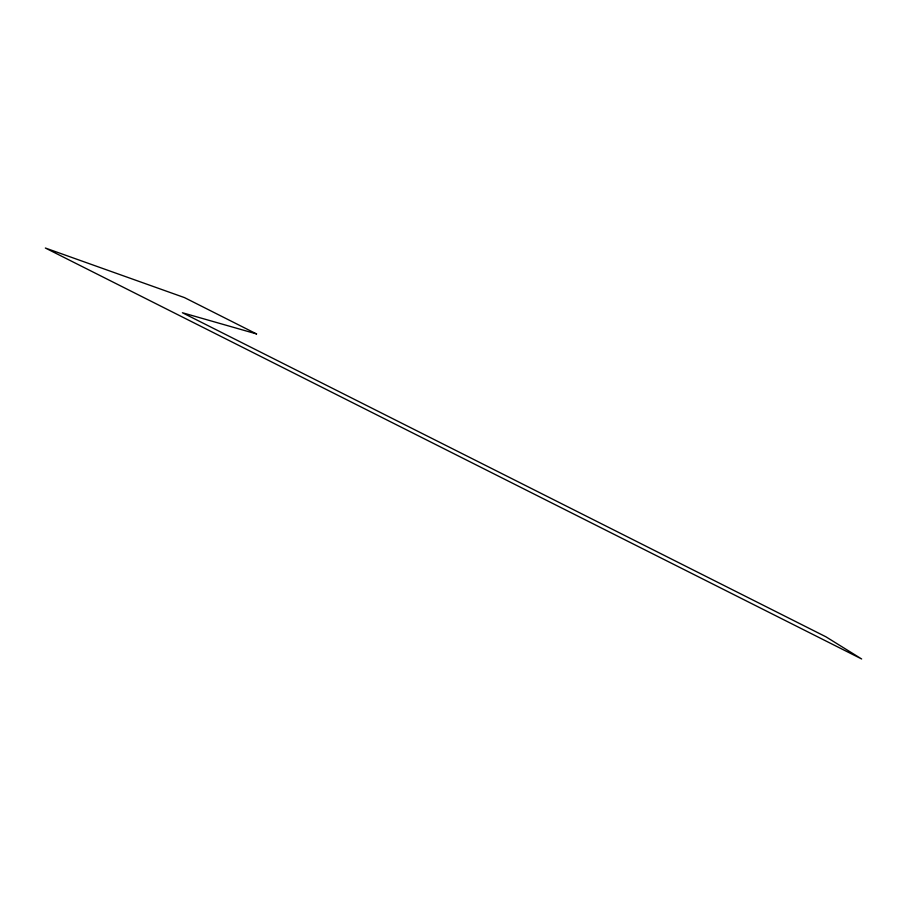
<?xml version="1.0" encoding="UTF-8"?>
<svg xmlns="http://www.w3.org/2000/svg" width="907" height="907" viewBox="0 0 907 907"><rect width="100%" height="100%" fill="white"/><g stroke="black" fill="none" stroke-linecap="round" stroke-linejoin="round"><path stroke-width="1.36" d="M256.556 333.935L182.386 312.734L825.88 636.782L861.65 658.981L45.35 248.019L184.495 297.609L256.556 333.935"/></g></svg>
